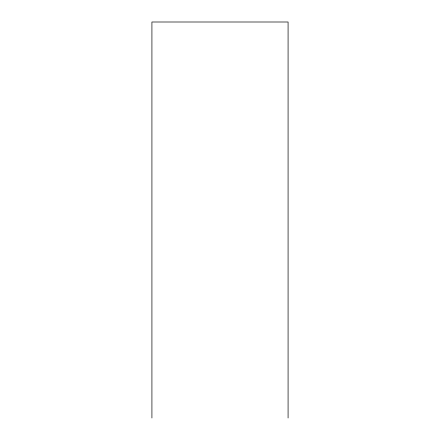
<?xml version="1.0" encoding="UTF-8"?>
<svg xmlns="http://www.w3.org/2000/svg" width="440" height="440" viewBox="0 0 440 440"><rect width="100%" height="100%" fill="white"/><g stroke="black" fill="none" stroke-linecap="round" stroke-linejoin="round"><path stroke-width="0.66" d="M288.079 418L288.079 22L151.921 22L151.921 418"/></g></svg>
